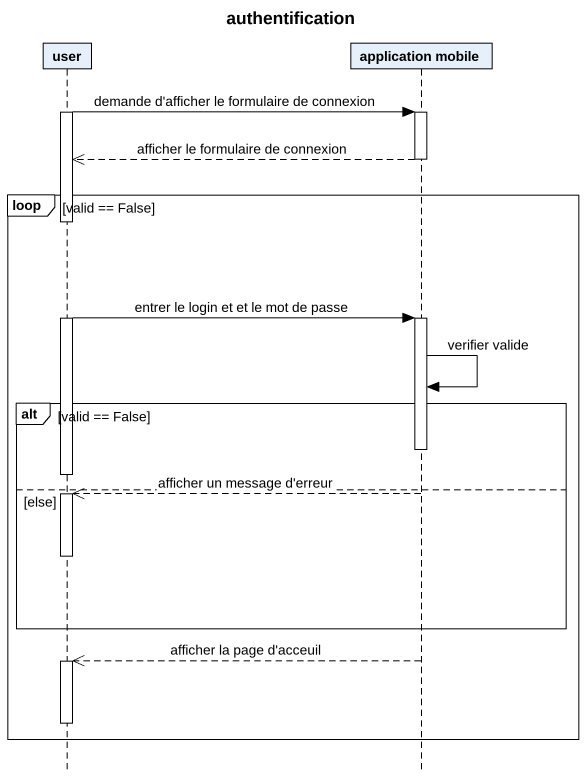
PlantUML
@startuml
title authentification
hide footbox
participant user
participant "application mobile" as application_mobile

activate user
user -> application_mobile : demande d'afficher le formulaire de connexion
activate application_mobile
application_mobile -->> user : afficher le formulaire de connexion
deactivate application_mobile
loop valid == False
  user -> application_mobile : entrer le login et et le mot de passe
  activate application_mobile
  application_mobile -> application_mobile : verifier valide
  alt valid == False
    deactivate application_mobile
    deactivate user
  else else
    application_mobile -->> user : afficher un message d'erreur
    activate user
    deactivate user
  end
  application_mobile -->> user : afficher la page d'acceuil
  activate user
  deactivate user
end
@enduml
